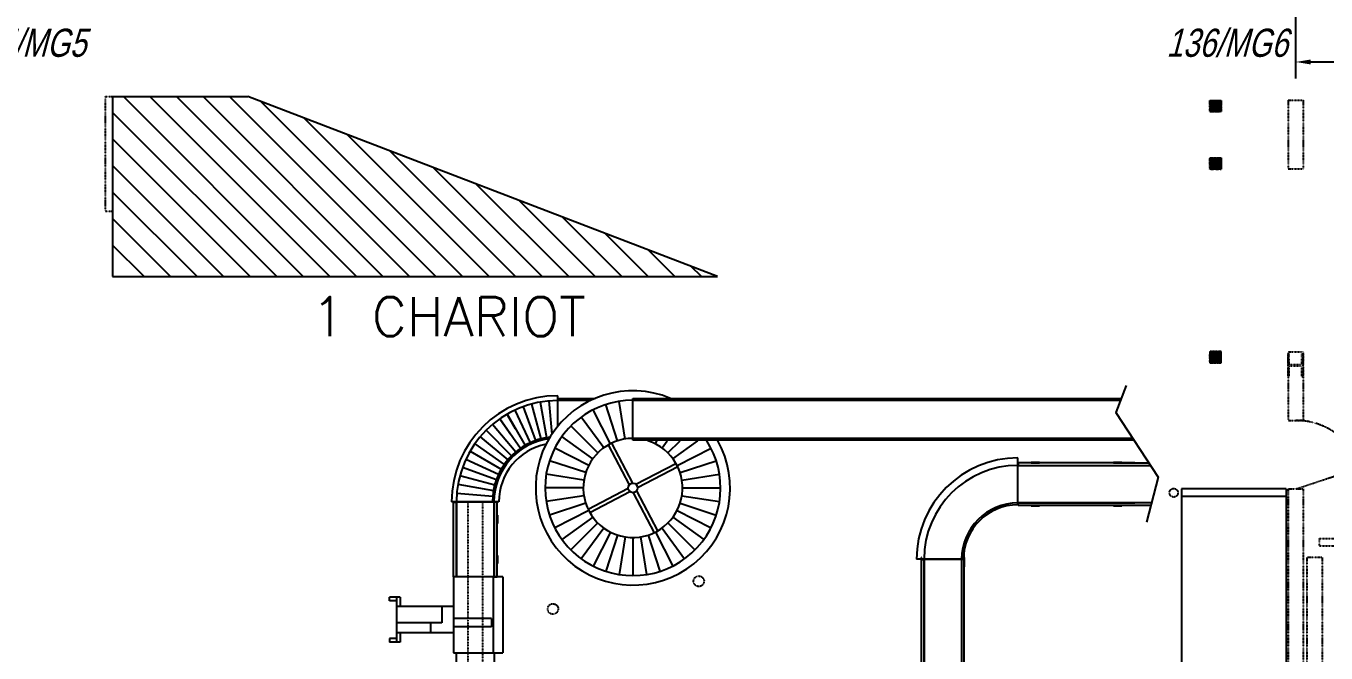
# Model space of a CAD drawing. Header units: millimetres. Extents: x -1732 to 458256, y -4349 to 130988.
# Drawn here: x 49576 to 66893, y 43721 to 52078 of the extents above; entities that cross this region are included whole.
import ezdxf

# ---------------------------------------------------------------- set-up
doc = ezdxf.new("R2010")
doc.units = ezdxf.units.MM
doc.header["$LTSCALE"] = 0.01
doc.header["$MEASUREMENT"] = 0
doc.linetypes.add('HIDDEN2', pattern=[4.7625, 3.175, -1.5875])
doc.linetypes.add('PHANTOM2', pattern=[31.75, 15.875, -3.175, 3.175, -3.175, 3.175, -3.175])
doc.layers.get('0').update_dxf_attribs({"color": 251, "linetype": 'CONTINUOUS'})
doc.layers.get('DEFPOINTS').update_dxf_attribs({"color": 251, "linetype": 'CONTINUOUS'})
for name, color, linetype in [('DIMNEW', 251, 'CONTINUOUS'), ('Entreposage des rouleaux', 251, 'CONTINUOUS'), ('F-E-EQP', 251, 'CONTINUOUS'), ('F-E-EQP-BIELO', 251, 'CONTINUOUS'), ('F-E-EQP-CAN', 251, 'HIDDEN2'), ('F-E-EQP-PH2', 251, 'PHANTOM2'), ('NODETEXTOLD', 5, 'CONTINUOUS'), ('S-E-ACI', 251, 'PHANTOM2'), ('S-E-BET', 251, 'PHANTOM2')]:
    doc.layers.add(name, color=color, linetype=linetype)
doc.styles.add('Arial', font='arial.ttf', dxfattribs={"width": 0.85, "oblique": 15})
doc.styles.add('ROMANS', font='ROMANS.SHX', dxfattribs={"width": 0.75, "oblique": 15})
doc.styles.add('TEXTXP', font='arial.ttf', dxfattribs={"width": 0.75, "oblique": 15})
doc.dimstyles.get("Standard").update_dxf_attribs({"dimtxt": 0.18, "dimasz": 0.18, "dimexe": 0.18, "dimexo": 0.0625, "dimgap": 0.09, "dimtad": 0, "dimtih": 1, "dimtoh": 1, "dimdec": 4, "dimzin": 0, "dimdsep": 46, "dimtxsty": 'Arial', "dimcen": 0.09, "dimadec": 0, "dimazin": 0, "dimtfac": 1, "dimtdec": 4, "dimtofl": 0, "dimtmove": 0, "dimatfit": 3, "dimfxl": 1, "dimtolj": 1, "dimtzin": 0, "dimarcsym": 0})

# ---------------------------------------------------------------- blocks, each defined once
blk = doc.blocks.new('*X0')
at = {"color": 0}
for p, q in [((154052, 82922), (154201, 83071)), ((154052, 82924), (154199, 83071)), ((154052, 82926), (154197, 83071)), ((154052, 82928), (154196, 83071)), ((154052, 82930), (154194, 83071)), ((154052, 82931), (154192, 83071)), ((154052, 82933), (154190, 83071)), ((154052, 82935), (154189, 83071)), ((154052, 82937), (154187, 83071)), ((154052, 82938), (154185, 83071)), ((154052, 82940), (154183, 83071)), ((154052, 82942), (154182, 83071)), ((154052, 82944), (154180, 83071)), ((154052, 82945), (154178, 83071)), ((154052, 82947), (154176, 83071)), ((154052, 82949), (154174, 83071)), ((154052, 82951), (154173, 83071)), ((154052, 82953), (154171, 83071)), ((154052, 82954), (154169, 83071)), ((154052, 82956), (154167, 83071)), ((154052, 82958), (154166, 83071)), ((154052, 82960), (154164, 83071)), ((154052, 82961), (154162, 83071)), ((154052, 82963), (154160, 83071)), ((154052, 82965), (154159, 83071)), ((154052, 82967), (154157, 83071)), ((154052, 82968), (154155, 83071)), ((154052, 82970), (154153, 83071)), ((154052, 82972), (154152, 83071)), ((154052, 82974), (154150, 83071)), ((154052, 82976), (154148, 83071)), ((154052, 82977), (154146, 83071)), ((154052, 82979), (154144, 83071)), ((154052, 82981), (154143, 83071)), ((154052, 82983), (154141, 83071)), ((154052, 82984), (154139, 83071)), ((154052, 82986), (154137, 83071)), ((154052, 82988), (154136, 83071)), ((154052, 82990), (154134, 83071)), ((154052, 82991), (154132, 83071)), ((154052, 82993), (154130, 83071)), ((154052, 82995), (154129, 83071)), ((154052, 82997), (154127, 83071)), ((154052, 82998), (154125, 83071)), ((154052, 83000), (154123, 83071)), ((154052, 83002), (154121, 83071)), ((154052, 83004), (154120, 83071)), ((154052, 83006), (154118, 83071)), ((154052, 83007), (154116, 83071)), ((154052, 83009), (154114, 83071)), ((154052, 83011), (154113, 83071)), ((154052, 83013), (154111, 83071)), ((154052, 83014), (154109, 83071)), ((154052, 83016), (154107, 83071)), ((154052, 83018), (154106, 83071)), ((154052, 83020), (154104, 83071)), ((154052, 83021), (154102, 83071)), ((154052, 83023), (154100, 83071)), ((154052, 83025), (154098, 83071)), ((154052, 83027), (154097, 83071)), ((154052, 83029), (154095, 83071)), ((154052, 83030), (154093, 83071)), ((154052, 83032), (154091, 83071)), ((154052, 83034), (154090, 83071)), ((154052, 83036), (154088, 83071)), ((154052, 83037), (154086, 83071)), ((154052, 83039), (154084, 83071)), ((154052, 83041), (154083, 83071)), ((154052, 83043), (154081, 83071)), ((154052, 83044), (154079, 83071)), ((154052, 83046), (154077, 83071)), ((154052, 83048), (154076, 83071)), ((154052, 83050), (154074, 83071)), ((154052, 83052), (154072, 83071)), ((154052, 83053), (154070, 83071)), ((154052, 83055), (154068, 83071)), ((154052, 83057), (154067, 83071)), ((154052, 83059), (154065, 83071)), ((154052, 83060), (154063, 83071)), ((154052, 83062), (154061, 83071)), ((154052, 83064), (154060, 83071)), ((154052, 83066), (154058, 83071)), ((154052, 83067), (154056, 83071)), ((154052, 83069), (154054, 83071)), ((154052, 83071), (154053, 83071)), ((154053, 82921), (154202, 83071)), ((154055, 82921), (154202, 83069)), ((154056, 82921), (154202, 83067)), ((154058, 82921), (154202, 83065)), ((154060, 82921), (154202, 83064)), ((154062, 82921), (154202, 83062)), ((154063, 82921), (154202, 83060)), ((154065, 82921), (154202, 83058)), ((154067, 82921), (154202, 83057)), ((154069, 82921), (154202, 83055)), ((154070, 82921), (154202, 83053)), ((154072, 82921), (154202, 83051)), ((154074, 82921), (154202, 83050)), ((154076, 82921), (154202, 83048)), ((154078, 82921), (154202, 83046)), ((154079, 82921), (154202, 83044)), ((154081, 82921), (154202, 83042)), ((154083, 82921), (154202, 83041)), ((154085, 82921), (154202, 83039)), ((154086, 82921), (154202, 83037)), ((154088, 82921), (154202, 83035)), ((154090, 82921), (154202, 83034)), ((154092, 82921), (154202, 83032)), ((154093, 82921), (154202, 83030)), ((154095, 82921), (154202, 83028)), ((154097, 82921), (154202, 83027)), ((154099, 82921), (154202, 83025)), ((154101, 82921), (154202, 83023)), ((154102, 82921), (154202, 83021)), ((154104, 82921), (154202, 83019)), ((154106, 82921), (154202, 83018)), ((154108, 82921), (154202, 83016)), ((154109, 82921), (154202, 83014)), ((154111, 82921), (154202, 83012)), ((154113, 82921), (154202, 83011)), ((154115, 82921), (154202, 83009)), ((154116, 82921), (154202, 83007)), ((154118, 82921), (154202, 83005)), ((154120, 82921), (154202, 83004)), ((154122, 82921), (154202, 83002)), ((154123, 82921), (154202, 83000)), ((154125, 82921), (154202, 82998)), ((154127, 82921), (154202, 82996)), ((154129, 82921), (154202, 82995)), ((154131, 82921), (154202, 82993)), ((154132, 82921), (154202, 82991)), ((154134, 82921), (154202, 82989)), ((154136, 82921), (154202, 82988)), ((154138, 82921), (154202, 82986)), ((154139, 82921), (154202, 82984)), ((154141, 82921), (154202, 82982)), ((154143, 82921), (154202, 82981)), ((154145, 82921), (154202, 82979)), ((154146, 82921), (154202, 82977)), ((154148, 82921), (154202, 82975)), ((154150, 82921), (154202, 82973)), ((154152, 82921), (154202, 82972)), ((154154, 82921), (154202, 82970)), ((154155, 82921), (154202, 82968)), ((154157, 82921), (154202, 82966)), ((154159, 82921), (154202, 82965)), ((154161, 82921), (154202, 82963)), ((154162, 82921), (154202, 82961)), ((154164, 82921), (154202, 82959)), ((154166, 82921), (154202, 82958)), ((154168, 82921), (154202, 82956)), ((154169, 82921), (154202, 82954)), ((154171, 82921), (154202, 82952)), ((154173, 82921), (154202, 82951)), ((154175, 82921), (154202, 82949)), ((154177, 82921), (154202, 82947)), ((154178, 82921), (154202, 82945)), ((154180, 82921), (154202, 82943)), ((154182, 82921), (154202, 82942)), ((154184, 82921), (154202, 82940)), ((154185, 82921), (154202, 82938)), ((154187, 82921), (154202, 82936)), ((154189, 82921), (154202, 82935)), ((154191, 82921), (154202, 82933)), ((154192, 82921), (154202, 82931)), ((154194, 82921), (154202, 82929)), ((154196, 82921), (154202, 82928)), ((154198, 82921), (154202, 82926)), ((154200, 82921), (154202, 82924)), ((154201, 82921), (154202, 82922))]:
    blk.add_line(p, q, dxfattribs=at)
blk = doc.blocks.new('*X1')
at = {"color": 0}
for p, q in [((156950, 82923), (157098, 83071)), ((156950, 82925), (157097, 83071)), ((156950, 82927), (157095, 83071)), ((156950, 82928), (157093, 83071)), ((156950, 82930), (157091, 83071)), ((156950, 82932), (157090, 83071)), ((156950, 82934), (157088, 83071)), ((156950, 82935), (157086, 83071)), ((156950, 82937), (157084, 83071)), ((156950, 82939), (157082, 83071)), ((156950, 82941), (157081, 83071)), ((156950, 82943), (157079, 83071)), ((156950, 82944), (157077, 83071)), ((156950, 82946), (157075, 83071)), ((156950, 82948), (157074, 83071)), ((156950, 82950), (157072, 83071)), ((156950, 82951), (157070, 83071)), ((156950, 82953), (157068, 83071)), ((156950, 82955), (157067, 83071)), ((156950, 82957), (157065, 83071)), ((156950, 82958), (157063, 83071)), ((156950, 82960), (157061, 83071)), ((156950, 82962), (157059, 83071)), ((156950, 82964), (157058, 83071)), ((156950, 82966), (157056, 83071)), ((156950, 82967), (157054, 83071)), ((156950, 82969), (157052, 83071)), ((156950, 82971), (157051, 83071)), ((156950, 82973), (157049, 83071)), ((156950, 82974), (157047, 83071)), ((156950, 82976), (157045, 83071)), ((156950, 82978), (157044, 83071)), ((156950, 82980), (157042, 83071)), ((156950, 82981), (157040, 83071)), ((156950, 82983), (157038, 83071)), ((156950, 82985), (157037, 83071)), ((156950, 82987), (157035, 83071)), ((156950, 82989), (157033, 83071)), ((156950, 82990), (157031, 83071)), ((156950, 82992), (157029, 83071)), ((156950, 82994), (157028, 83071)), ((156950, 82996), (157026, 83071)), ((156950, 82997), (157024, 83071)), ((156950, 82999), (157022, 83071)), ((156950, 83001), (157021, 83071)), ((156950, 83003), (157019, 83071)), ((156950, 83004), (157017, 83071)), ((156950, 83006), (157015, 83071)), ((156950, 83008), (157014, 83071)), ((156950, 83010), (157012, 83071)), ((156950, 83012), (157010, 83071)), ((156950, 83013), (157008, 83071)), ((156950, 83015), (157006, 83071)), ((156950, 83017), (157005, 83071)), ((156950, 83019), (157003, 83071)), ((156950, 83020), (157001, 83071)), ((156950, 83022), (156999, 83071)), ((156950, 83024), (156998, 83071)), ((156950, 83026), (156996, 83071)), ((156950, 83027), (156994, 83071)), ((156950, 83029), (156992, 83071)), ((156950, 83031), (156991, 83071)), ((156950, 83033), (156989, 83071)), ((156950, 83034), (156987, 83071)), ((156950, 83036), (156985, 83071)), ((156950, 83038), (156983, 83071)), ((156950, 83040), (156982, 83071)), ((156950, 83042), (156980, 83071)), ((156950, 83043), (156978, 83071)), ((156950, 83045), (156976, 83071)), ((156950, 83047), (156975, 83071)), ((156950, 83049), (156973, 83071)), ((156950, 83050), (156971, 83071)), ((156950, 83052), (156969, 83071)), ((156950, 83054), (156968, 83071)), ((156950, 83056), (156966, 83071)), ((156950, 83057), (156964, 83071)), ((156950, 83059), (156962, 83071)), ((156950, 83061), (156960, 83071)), ((156950, 83063), (156959, 83071)), ((156950, 83065), (156957, 83071)), ((156950, 83066), (156955, 83071)), ((156950, 83068), (156953, 83071)), ((156950, 83070), (156952, 83071)), ((156950, 82921), (157100, 83071)), ((156952, 82921), (157100, 83070)), ((156954, 82921), (157100, 83068)), ((156955, 82921), (157100, 83066)), ((156957, 82921), (157100, 83064)), ((156959, 82921), (157100, 83063)), ((156961, 82921), (157100, 83061)), ((156963, 82921), (157100, 83059)), ((156964, 82921), (157100, 83057)), ((156966, 82921), (157100, 83055)), ((156968, 82921), (157100, 83054)), ((156970, 82921), (157100, 83052)), ((156971, 82921), (157100, 83050)), ((156973, 82921), (157100, 83048)), ((156975, 82921), (157100, 83047)), ((156977, 82921), (157100, 83045)), ((156978, 82921), (157100, 83043)), ((156980, 82921), (157100, 83041)), ((156982, 82921), (157100, 83040)), ((156984, 82921), (157100, 83038)), ((156986, 82921), (157100, 83036)), ((156987, 82921), (157100, 83034)), ((156989, 82921), (157100, 83032)), ((156991, 82921), (157100, 83031)), ((156993, 82921), (157100, 83029)), ((156994, 82921), (157100, 83027)), ((156996, 82921), (157100, 83025)), ((156998, 82921), (157100, 83024)), ((157000, 82921), (157100, 83022)), ((157001, 82921), (157100, 83020)), ((157003, 82921), (157100, 83018)), ((157005, 82921), (157100, 83017)), ((157007, 82921), (157100, 83015)), ((157008, 82921), (157100, 83013)), ((157010, 82921), (157100, 83011)), ((157012, 82921), (157100, 83009)), ((157014, 82921), (157100, 83008)), ((157016, 82921), (157100, 83006)), ((157017, 82921), (157100, 83004)), ((157019, 82921), (157100, 83002)), ((157021, 82921), (157100, 83001)), ((157023, 82921), (157100, 82999)), ((157024, 82921), (157100, 82997)), ((157026, 82921), (157100, 82995)), ((157028, 82921), (157100, 82994)), ((157030, 82921), (157100, 82992)), ((157031, 82921), (157100, 82990)), ((157033, 82921), (157100, 82988)), ((157035, 82921), (157100, 82986)), ((157037, 82921), (157100, 82985)), ((157039, 82921), (157100, 82983)), ((157040, 82921), (157100, 82981)), ((157042, 82921), (157100, 82979)), ((157044, 82921), (157100, 82978)), ((157046, 82921), (157100, 82976)), ((157047, 82921), (157100, 82974)), ((157049, 82921), (157100, 82972)), ((157051, 82921), (157100, 82971)), ((157053, 82921), (157100, 82969)), ((157054, 82921), (157100, 82967)), ((157056, 82921), (157100, 82965)), ((157058, 82921), (157100, 82964)), ((157060, 82921), (157100, 82962)), ((157062, 82921), (157100, 82960)), ((157063, 82921), (157100, 82958)), ((157065, 82921), (157100, 82956)), ((157067, 82921), (157100, 82955)), ((157069, 82921), (157100, 82953)), ((157070, 82921), (157100, 82951)), ((157072, 82921), (157100, 82949)), ((157074, 82921), (157100, 82948)), ((157076, 82921), (157100, 82946)), ((157077, 82921), (157100, 82944)), ((157079, 82921), (157100, 82942)), ((157081, 82921), (157100, 82941)), ((157083, 82921), (157100, 82939)), ((157085, 82921), (157100, 82937)), ((157086, 82921), (157100, 82935)), ((157088, 82921), (157100, 82933)), ((157090, 82921), (157100, 82932)), ((157092, 82921), (157100, 82930)), ((157093, 82921), (157100, 82928)), ((157095, 82921), (157100, 82926)), ((157097, 82921), (157100, 82925)), ((157099, 82921), (157100, 82923))]:
    blk.add_line(p, q, dxfattribs=at)
blk = doc.blocks.new('*D48')
at = {"layer": 'DEFPOINTS', "color": 0, "transparency": 16777216}
for p in [(66489, 52334), (69551, 52334), (69551, 51598)]:
    blk.add_point(p, dxfattribs=at)
at = {"layer": 'DIMNEW', "color": 0, "lineweight": -2, "transparency": 16777216}
for p, q in [((66489, 52334), (66489, 51378)), ((69551, 52334), (69551, 51378)), ((66689, 51598), (67539, 51598)), ((69351, 51598), (68501, 51598))]:
    blk.add_line(p, q, dxfattribs=at)
at = {"layer": 'DIMNEW', "color": 0, "transparency": 16777216}
for points in [[(66689, 51631), (66689, 51565), (66489, 51598)], [(69351, 51631), (69351, 51565), (69551, 51598)]]:
    blk.add_solid(points, dxfattribs=at)
at = {"layer": 'DIMNEW', "color": 0, "transparency": 16777216, "insert": (68020, 51598), "char_height": 200, "attachment_point": 5, "style": 'Arial'}
blk.add_mtext('\\A1;3000', dxfattribs=at)

msp = doc.modelspace()

# ---------------------------------------------------------------- linework, layer by layer
at = {"layer": 'Entreposage des rouleaux'}
for p, q in [((50730.22361, 51135.74913), (50730.22361, 48739.54995)), ((50730.22361, 51135.74913), (52532.66358, 51135.74913)), ((58788.76642, 48739.54995), (52532.66358, 51135.74913)), ((50730.22361, 48739.54995), (58788.76642, 48739.54995))]:
    msp.add_line(p, q, dxfattribs=at)
at = {"layer": 'Entreposage des rouleaux', "linetype": 'Continuous'}
for p, q in [((53269.57169, 48739.54995), (50873.37251, 51135.74913)), ((53623.12508, 48739.54995), (51226.9259, 51135.74913)), ((53976.67847, 48739.54995), (51580.47929, 51135.74913)), ((54330.23186, 48739.54995), (51934.03268, 51135.74913)), ((54683.78525, 48739.54995), (52287.58607, 51135.74913)), ((52916.0183, 48739.54995), (50730.22361, 50925.34464)), ((55037.33864, 48739.54995), (52708.48047, 51068.40812)), ((55390.89203, 48739.54995), (53281.51715, 50848.92483)), ((52562.4649, 48739.54995), (50730.22361, 50571.79125)), ((55744.44542, 48739.54995), (53854.55383, 50629.44154)), ((56097.99881, 48739.54995), (54427.59051, 50409.95826)), ((52208.91151, 48739.54995), (50730.22361, 50218.23786)), ((56451.5522, 48739.54995), (55000.62718, 50190.47497)), ((56805.10559, 48739.54995), (55573.66386, 49970.99168)), ((51855.35812, 48739.54995), (50730.22361, 49864.68447)), ((57158.65898, 48739.54995), (56146.70054, 49751.5084)), ((57512.21237, 48739.54995), (56719.73722, 49532.02511)), ((51501.80473, 48739.54995), (50730.22361, 49511.13108)), ((57865.76576, 48739.54995), (57292.77389, 49312.54182)), ((51148.25134, 48739.54995), (50730.22361, 49157.57769)), ((58219.31915, 48739.54995), (57865.81057, 49093.05853)), ((58572.87254, 48739.54995), (58438.84725, 48873.57525))]:
    msp.add_line(p, q, dxfattribs=at)
at = {"layer": 'F-E-EQP'}
for p, q in [((64967.16078, 45907.00394), (64967.16708, 36967.00394)), ((66364.16074, 45907.00394), (64967.16078, 45907.00394)), ((66364.16074, 45907.00394), (66364.16074, 36967.00394)), ((66364.16074, 45805.00394), (64967.16085, 45805.00394))]:
    msp.add_line(p, q, dxfattribs=at)
at = {"layer": 'F-E-EQP-BIELO'}
for p, q in [((56660.12361, 46744.19216), (56660.12361, 47150.14747)), ((56660.12361, 47114.54782), (57157.23009, 47114.54782)), ((57660.12361, 46555.74782), (57660.12361, 47114.54782)), ((57660.12361, 47114.54782), (64165.25154, 47114.54782)), ((56089.6651, 46958.68715), (56292.51438, 46523.66726)), ((56198.4806, 47003.75378), (56362.60641, 46552.69473)), ((56310.75079, 47039.14888), (56435.00488, 46575.51737)), ((56425.78517, 47064.64427), (56509.09196, 46591.93767)), ((56542.49602, 47080.00612), (56581.2149, 46637.69737)), ((56660.12361, 47089.14747), (57100.74663, 47089.14747)), ((57360.30828, 46509.16818), (57129.68111, 46961.7995)), ((57456.04878, 46548.8252), (57299.06815, 47031.96191)), ((57556.81429, 46573.01685), (57477.34558, 47074.76253)), ((57660.12361, 47089.14747), (64155.84652, 47089.14747)), ((55792.35367, 46769.2852), (56100.8843, 46401.59432)), ((56161.09057, 46447.79467), (55885.85669, 46841.03065)), ((56035.01605, 46627.92161), (55897.32361, 46824.64747)), ((55985.12389, 46904.26872), (56225.10538, 46488.57905)), ((56096.82071, 46710.7904), (55995.12361, 46886.94747)), ((57271.95023, 46455.0223), (56973.35532, 46866.00293)), ((55625.98588, 46602.91741), (55993.67676, 46294.38678)), ((56044.9907, 46350.38037), (55705.53643, 46689.73029)), ((57125.84878, 46308.92085), (56714.86815, 46607.51576)), ((57193.15029, 46387.72079), (56833.94004, 46746.93104)), ((55491.00236, 46410.14719), (55906.69203, 46170.1657)), ((55554.27476, 46509.46341), (55947.47641, 46234.18051)), ((57071.7029, 46220.5628), (56619.07158, 46451.18997)), ((57332.10133, 46494.46739), (57611.11589, 45960.54981)), ((57376.41529, 46517.62497), (57655.42984, 45983.70739)), ((64320.67628, 46581.14817), (57660.12361, 46581.14817)), ((64337.37307, 46555.74782), (57660.12361, 46555.74782)), ((57959.93893, 46509.16818), (57980.81892, 46550.14747)), ((58048.29699, 46455.0223), (58117.40947, 46550.14747)), ((58127.09692, 46387.72079), (58289.52361, 46550.14747)), ((58194.39843, 46308.92085), (58526.41839, 46550.14747)), ((58248.54432, 46220.5628), (58701.17563, 46451.18997)), ((55436.6401, 46305.72642), (55871.65998, 46102.87714)), ((57032.04588, 46124.8223), (56548.90917, 46281.80293)), ((57699.92595, 45969.75519), (58233.84353, 46248.76975)), ((58288.20133, 46124.8223), (58771.33804, 46281.80293)), ((62789.15801, 45696.14747), (62789.15801, 46321.11747)), ((64346.83969, 46256.14747), (62792.25801, 46256.14747)), ((62792.25801, 46256.14747), (62792.25801, 46221.14747)), ((63077.15801, 46261.14747), (62967.15801, 46261.14747)), ((62967.15801, 46261.14747), (62967.15801, 46256.14747)), ((62967.15801, 46256.14747), (63077.15801, 46256.14747)), ((63077.15801, 46256.14747), (63077.15801, 46261.14747)), ((64171.93969, 46261.14747), (64061.93969, 46261.14747)), ((64061.93969, 46261.14747), (64061.93969, 46256.14747)), ((64061.93969, 46256.14747), (64534.31381, 46256.14747)), ((55356.1281, 46084.54231), (55819.77871, 45960.3595)), ((55391.56305, 46196.91617), (55842.57635, 46032.66468)), ((57007.85423, 46024.05679), (56506.10855, 46103.5255)), ((57723.08352, 45925.44124), (58257.00111, 46204.45579)), ((58312.39299, 46024.05679), (58814.13866, 46103.5255)), ((62789.15801, 46221.14747), (64557.32088, 46221.14747)), ((62789.15801, 45721.14747), (62789.15801, 46221.14747)), ((62792.25801, 46221.14747), (64346.83969, 46221.14747)), ((55330.63139, 45969.53405), (55803.34782, 45886.26082)), ((56999.72361, 45920.74747), (56491.72361, 45920.74747)), ((57063.24611, 45637.03915), (57597.16369, 45916.05371)), ((58320.52361, 45920.74747), (58828.52361, 45920.74747)), ((55875.12361, 45735.14747), (55245.12361, 45735.14747)), ((55309.62361, 44737.33913), (55309.62361, 45734.13913)), ((55309.62361, 45734.13913), (55809.62361, 45734.13913)), ((55315.26218, 45852.79404), (55793.43268, 45810.95543)), ((55330.12361, 45735.14747), (55565.16358, 45735.14747)), ((55809.62361, 45734.13913), (55809.62361, 44737.33913)), ((55850.62361, 45731.13913), (55810.62361, 45731.13913)), ((55810.62361, 45731.13913), (55810.62361, 44737.33913)), ((55850.62361, 44737.33913), (55850.62361, 45731.13913)), ((57007.85423, 45817.43815), (56506.10855, 45737.96944)), ((57032.04588, 45716.67265), (56548.90917, 45559.69202)), ((57086.40369, 45592.7252), (57620.32127, 45871.73975)), ((57664.81737, 45857.78756), (57943.83193, 45323.86997)), ((57709.13132, 45880.94513), (57988.14588, 45347.02755)), ((58288.20133, 45716.67265), (58771.33804, 45559.69202)), ((58312.39299, 45817.43815), (58814.13866, 45737.96944)), ((64568.25582, 45721.14747), (62789.15801, 45721.14747)), ((62792.25801, 45686.14747), (62792.25801, 45721.14747)), ((62792.25801, 45721.14747), (64346.83969, 45721.14747)), ((55850.62361, 45446.13913), (55850.62361, 45556.13913)), ((55850.62361, 45556.13913), (55855.62361, 45556.13913)), ((55855.62361, 45556.13913), (55855.62361, 45446.13913)), ((57071.7029, 45620.93215), (56619.07158, 45390.30497)), ((58248.54432, 45620.93215), (58701.17563, 45390.30497)), ((64559.00946, 45686.14747), (62792.25801, 45686.14747)), ((63077.15801, 45686.14747), (62967.15801, 45686.14747)), ((62967.15801, 45686.14747), (62967.15801, 45681.14747)), ((62967.15801, 45681.14747), (63077.15801, 45681.14747)), ((63077.15801, 45681.14747), (63077.15801, 45686.14747)), ((64171.93969, 45686.14747), (64061.93969, 45686.14747)), ((64061.93969, 45686.14747), (64061.93969, 45681.14747)), ((64061.93969, 45681.14747), (64171.93969, 45681.14747)), ((55855.62361, 45446.13913), (55850.62361, 45446.13913)), ((57125.84878, 45532.57409), (56714.86815, 45233.97918)), ((57193.15029, 45453.77415), (56833.94004, 45094.56391)), ((57271.95023, 45386.47265), (56973.35532, 44975.49202)), ((58048.29699, 45386.47265), (58346.8919, 44975.49202)), ((58127.09692, 45453.77415), (58486.30717, 45094.56391)), ((58194.39843, 45532.57409), (58605.37906, 45233.97918)), ((57360.30828, 45332.32676), (57129.68111, 44879.69545)), ((57456.04878, 45292.66975), (57299.06815, 44809.53304)), ((57556.81429, 45268.47809), (57477.34558, 44766.73242)), ((57660.12361, 45260.34747), (57660.12361, 44752.34747)), ((57763.43293, 45268.47809), (57842.90164, 44766.73242)), ((57864.19843, 45292.66975), (58021.17906, 44809.53304)), ((57959.93893, 45332.32676), (58190.56611, 44879.69545)), ((62074.15801, 34427.13913), (62074.15801, 45070.04747)), ((55850.62361, 44912.13913), (55850.62361, 45022.13913)), ((55850.62361, 45022.13913), (55855.62361, 45022.13913)), ((55855.62361, 44912.13913), (55850.62361, 44912.13913)), ((55855.62361, 45022.13913), (55855.62361, 44912.13913)), ((62064.15801, 44971.14747), (61439.15801, 44971.14747)), ((61504.15801, 44995.74566), (61499.15801, 44995.74566)), ((61499.15801, 44995.74566), (61499.15801, 44870.73738)), ((61499.15801, 44870.73738), (61504.15801, 44870.73738)), ((61504.15801, 44870.73738), (61504.15801, 44995.74566)), ((61504.15801, 34427.13913), (61504.15801, 44971.14747)), ((61504.15801, 44968.04747), (61539.15801, 44968.04747)), ((61539.15801, 44971.14747), (62039.15801, 44971.14747)), ((61539.15801, 44971.14747), (61539.15801, 34960.23376)), ((61539.15801, 34427.13913), (61539.15801, 44971.14747)), ((62039.15801, 44971.14747), (62039.15801, 34960.23376)), ((62039.15801, 44971.14747), (62039.15801, 34427.13913)), ((62074.15801, 44968.04747), (62039.15801, 44968.04747)), ((62079.15801, 44995.74566), (62074.15801, 44995.74566)), ((62074.15801, 44995.74566), (62074.15801, 44870.73738)), ((62074.15801, 44870.73738), (62079.15801, 44870.73738)), ((62079.15801, 44870.73738), (62079.15801, 44995.74566)), ((55269.62361, 44740.3384), (55269.62361, 43722.33913)), ((55926.62361, 44737.33913), (55269.62361, 44737.33913)), ((55271.62361, 44740.3384), (55271.62361, 44180.33913)), ((55797.62361, 44737.33913), (55797.62361, 43722.33913)), ((55799.62361, 44737.33913), (55799.62361, 43722.33913)), ((55810.62361, 44737.33913), (55850.62361, 44737.33913)), ((55926.62361, 44737.33913), (55926.62361, 43722.33913)), ((54558.62361, 44466.33913), (54418.62361, 44466.33913)), ((54418.62361, 44418.33913), (54418.62361, 44466.33913)), ((54513.62361, 44418.33913), (54418.62361, 44418.33913)), ((54513.62361, 44466.33913), (54513.62361, 43866.33913)), ((55269.62361, 44342.33913), (54513.62361, 44342.33913)), ((54558.62361, 44466.33913), (54558.62361, 44342.33913)), ((55113.62361, 44342.33913), (55113.62361, 44122.33913)), ((55777.62361, 44180.33913), (55269.62361, 44180.33913)), ((55777.62361, 44180.33913), (55777.62361, 44070.33913)), ((55113.62361, 44122.33913), (54513.62361, 44122.33913)), ((55269.62361, 43990.33913), (54513.62361, 43990.33913)), ((54558.62361, 43990.33913), (54558.62361, 43866.33913)), ((54966.62361, 44122.33913), (54966.62361, 43990.33913)), ((55777.62361, 44070.33913), (55269.62361, 44070.33913)), ((55271.62361, 44070.33913), (55271.62361, 43722.33913)), ((54513.62361, 43914.33913), (54418.62361, 43914.33913)), ((54418.62361, 43914.33913), (54418.62361, 43866.33913)), ((54558.62361, 43866.33913), (54418.62361, 43866.33913)), ((55269.62361, 43722.33913), (55926.62361, 43722.33913))]:
    msp.add_line(p, q, dxfattribs=at)
for points in [[(64229.54668, 47288.19097), (64094.91591, 46924.59099), (64659.34422, 46065.94226), (64500.68968, 45465.39097)], [(55269.62361, 44737.33913), (55269.62361, 45731.13913), (55309.62361, 45731.13913), (55309.62361, 44737.33913), (55269.62361, 44737.33913)], [(55269.62361, 45446.13913), (55269.62361, 45556.13913), (55264.62361, 45556.13913), (55264.62361, 45446.13913), (55269.62361, 45446.13913)], [(55269.62361, 44912.13913), (55269.62361, 45022.13913), (55264.62361, 45022.13913), (55264.62361, 44912.13913), (55269.62361, 44912.13913)], [(55310.62315, 42759.33836), (55310.62179, 43722.33845), (55810.62179, 43722.33913), (55810.62315, 42759.33904), (55310.62315, 42759.33836)]]:
    msp.add_lwpolyline(points, dxfattribs=at)
msp.add_circle((57660.12361, 45920.74747), 63.13464, dxfattribs=at)
for centre, radius, start, end in [((56660.15637, 45735.11471), 1415.03276, 90.001326542, 179.998673458), ((57660.12361, 45920.74747), 1295.4, 67.156532405, 29.353487747), ((56660.15486, 45735.11622), 1350.03126, 90.001326542, 179.998673458), ((57660.12361, 45920.74747), 1168.4, 90, 32.920754896), ((56660.12361, 45735.14747), 870, 96.84422468, 180), ((56660.12361, 45735.14747), 850, 97.899456562, 180), ((56660.12361, 45735.14747), 785, 101.497249737, 180), ((57660.12361, 45920.74747), 660.4, 90, 72.375020619), ((62789.17426, 44971.10122), 1350.01626, 90.000689916, 179.998036831), ((62789.18695, 44971.11853), 1250.02894, 90.001326542, 179.998673458), ((62789.17537, 44971.13011), 750.01737, 90.001326542, 179.998673458), ((62789.17479, 44971.13069), 725.01679, 90.001326542, 179.998673458)]:
    msp.add_arc(centre, radius, start, end, dxfattribs=at)
at = {"layer": 'F-E-EQP-CAN'}
msp.add_lwpolyline([(50985.07629, 23236.87046), (50985.07667, 35036.14032), (54826.19109, 35036.14032), (55659.75013, 35869.69936), (55659.75013, 45733.52954), (55659.75013, 45733.52954), (55459.58535, 45733.52993), (55460.07629, 35952.86777), (54743.34808, 35236.14032), (50785.07668, 35236.14032), (50785.07668, 35236.14032), (50785.07629, 5839.13791)], dxfattribs=at)
at = {"layer": 'F-E-EQP-PH2'}
for p, q in [((50630.22361, 51135.74913), (50630.22361, 49610.74913)), ((50630.22361, 51135.74913), (50730.22361, 51135.74913)), ((50730.22361, 51135.74913), (50730.22361, 49610.74913)), ((50630.22361, 49610.74913), (50730.22361, 49610.74913)), ((66804.16118, 45247.00422), (68024.16118, 45247.00422)), ((66804.16118, 45247.00422), (66804.16125, 45147.00422)), ((66804.16125, 45147.00422), (68124.16125, 45147.00422)), ((66638.01678, 44992.00394), (66638.01678, 27919.00394)), ((66842.01678, 44992.00394), (66638.01678, 44992.00394)), ((66842.01678, 44992.00394), (66842.01678, 27919.00394))]:
    msp.add_line(p, q, dxfattribs=at)
for points in [[(65347.3637, 51086.42541), (65497.3637, 51086.42541), (65497.3637, 50936.42541), (65347.3637, 50936.42541)], [(65347.36639, 50320.18737), (65497.36639, 50320.18737), (65497.36639, 50170.18737), (65347.36639, 50170.18737)], [(65347.36839, 47589.81937), (65497.36839, 47589.81958), (65497.36819, 47739.81958), (65347.36819, 47739.81937)]]:
    msp.add_lwpolyline(points, close=True, dxfattribs=at)
for centre, radius in [((64864.97358, 45856.00394), 57), ((58538.21118, 44677.33666), 70), ((56595.38868, 44307.52775), 70)]:
    msp.add_circle(centre, radius, dxfattribs=at)
at = {"layer": 'S-E-ACI'}
for p, q in [((66388.36592, 47406.7841), (66388.36592, 47706.78045)), ((66388.36592, 47706.78045), (66403.37122, 47706.78045)), ((66403.37122, 47564.28036), (66403.37122, 47706.78045)), ((66573.3608, 47706.78042), (66588.3661, 47706.78042)), ((66573.3608, 47564.28033), (66573.3608, 47706.78042)), ((66588.3661, 47406.78407), (66588.3661, 47706.78042)), ((66403.37122, 47564.28036), (66573.3608, 47564.28033)), ((66403.37122, 47406.7841), (66403.37122, 47549.2842)), ((66403.37122, 47549.2842), (66573.3608, 47549.28417)), ((66573.3608, 47406.78407), (66573.3608, 47549.28417)), ((66388.36592, 47406.7841), (66403.37122, 47406.7841)), ((66573.3608, 47406.78407), (66588.3661, 47406.78407)), ((66388.3665, 46821.40394), (66588.3665, 46821.40421))]:
    msp.add_line(p, q, dxfattribs=at)
at = {"layer": 'S-E-BET'}
for p, q in [((66388.36394, 51088.60421), (66388.36414, 50174.20421)), ((66388.36439, 51088.60421), (66588.36439, 51088.60421)), ((66588.36394, 51088.60421), (66588.36414, 50174.20421)), ((66388.36414, 50174.20421), (66588.36414, 50174.20421)), ((66388.36588, 47735.80394), (66588.36588, 47735.80421)), ((66388.36588, 47735.80394), (66388.3665, 46821.40394)), ((66588.36588, 47735.80421), (66588.3665, 46821.40421)), ((66489.15801, 45907.00408), (67357.29906, 46194.1599)), ((66389.16074, 45907.00394), (66589.16074, 45907.00422)), ((66389.16074, 45907.00394), (66389.17232, 28631.7832)), ((66589.16074, 45907.00422), (66589.17232, 28631.7832))]:
    msp.add_line(p, q, dxfattribs=at)
msp.add_arc((66489.15801, 45907.00408), 914.4, 18.302713905, 90, dxfattribs=at)

# ---------------------------------------------------------------- block references
at = {"layer": 'F-E-EQP-PH2', "rotation": 270}
for name, p in [('*X1', (-17574.01035, 208036.54687)), ('*X0', (-17574.00767, 204372.30883))]:
    msp.add_blockref(name, p, dxfattribs=at)
at = {"layer": 'F-E-EQP-PH2', "xscale": -1, "rotation": 270.000077956349}
msp.add_blockref('*X0', (-17573.79605, -106462.41491), dxfattribs=at)

# ---------------------------------------------------------------- texts
at = {"layer": 'Entreposage des rouleaux', "style": 'ROMANS'}
msp.add_text('1 CHARIOT', height=520, dxfattribs=at).set_placement((53378.542, 47944.5615))
at = {"layer": 'NODETEXTOLD', "style": 'TEXTXP', "oblique": 15, "width": 0.75}
for s, p in [('135/MG5', (48759.98947, 51666.64401)), ('136/MG6', (64766.15699, 51666.64401))]:
    msp.add_text(s, height=375, dxfattribs=at).set_placement(p)

# ---------------------------------------------------------------- dimensions: what is measured, and where the dimension line sits
at = {"layer": 'DIMNEW'}
dim = msp.add_linear_dim(base=(69551.1205, 51598.0473), p1=(66489.15801, 52334.16107), p2=(69551.1205, 52334.16107), text='3000', dimstyle='Standard', override={"dimscale": 200, "dimtxt": 1, "dimasz": 1, "dimexe": 1.1, "dimexo": 0, "dimgap": 1, "dimtih": 0, "dimtoh": 0, "dimdec": 2, "dimcen": 0}, dxfattribs=at)
dim.commit()
dim.dimension.update_dxf_attribs({"geometry": '*D48', "text_midpoint": (68020.13925, 51598.0473)})

doc.saveas('drawing.dxf')
